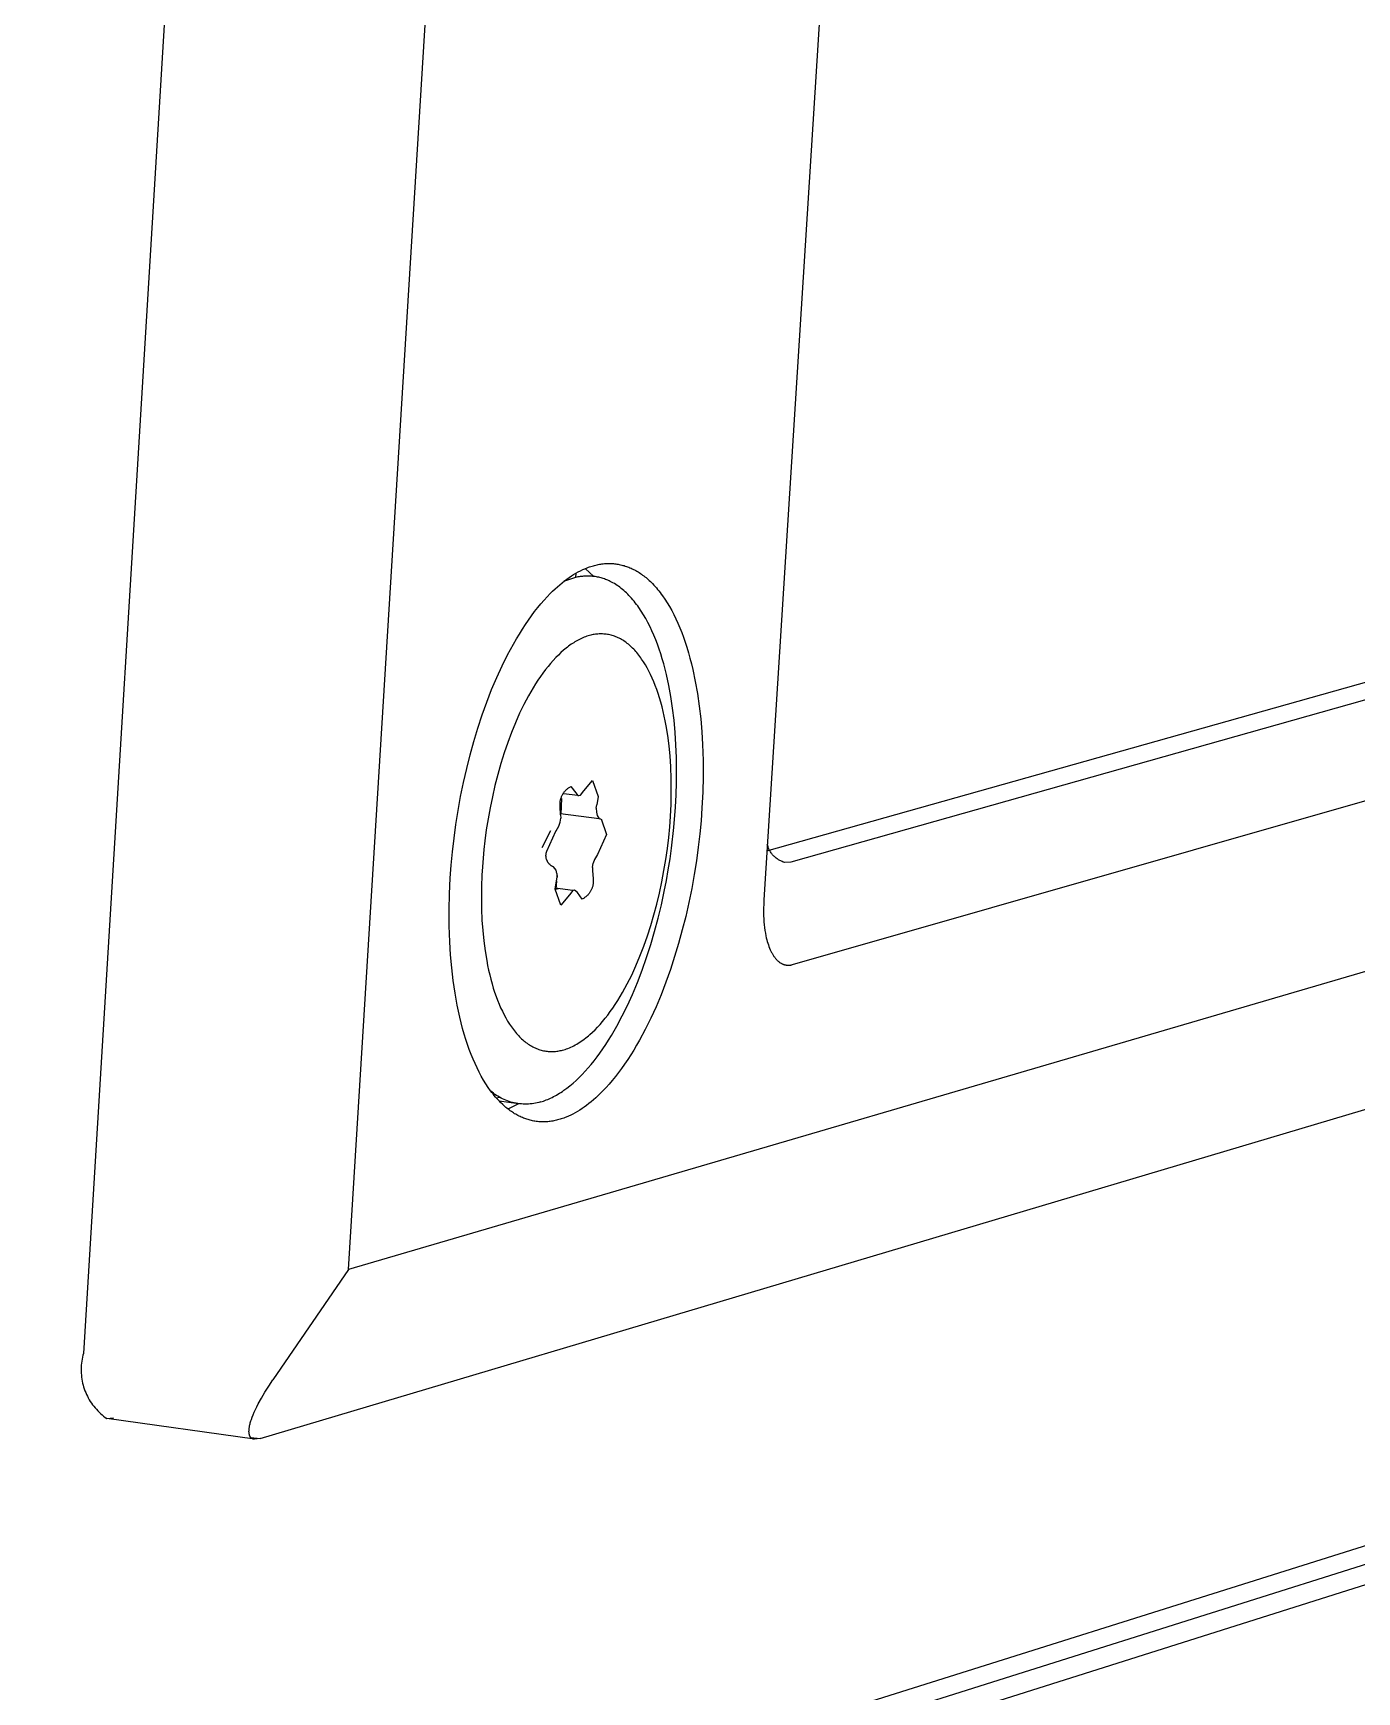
# Model space of a CAD drawing. Header units: millimetres. Extents: x -573 to 3430, y 0 to 3769.
# Drawn here: x 1801.94 to 1821.39, y 327.97 to 352.34 of the extents above; entities that cross this region are included whole.
import ezdxf

# ---------------------------------------------------------------- set-up
doc = ezdxf.new("R2010")
doc.units = ezdxf.units.MM
doc.layers.add('01 Basic thick', color=7, linetype='Continuous', lineweight=35)

msp = doc.modelspace()

# ---------------------------------------------------------------- linework, layer by layer
at = {"layer": '01 Basic thick', "lineweight": -3}
for p, q in [((1805.038, 371.801), (1802.684, 332.944)), ((1806.574, 334.178), (1808.758, 369.641)), ((1814.41, 367.082), (1812.676, 339.605)), ((1812.721, 340.328), (1829.755, 345.13)), ((1830.382, 345.053), (1813.071, 340.162)), ((1810.245, 344.533), (1810.263, 344.536)), ((1810.263, 344.536), (1810.281, 344.539)), ((1810.281, 344.539), (1810.299, 344.542)), ((1810.299, 344.542), (1810.317, 344.544)), ((1810.317, 344.544), (1810.335, 344.546)), ((1810.335, 344.546), (1810.353, 344.547)), ((1810.353, 344.547), (1810.372, 344.548)), ((1810.372, 344.548), (1810.388, 344.548)), ((1810.388, 344.548), (1810.404, 344.549)), ((1810.404, 344.549), (1810.42, 344.548)), ((1810.42, 344.548), (1810.436, 344.548)), ((1810.436, 344.548), (1810.453, 344.547)), ((1810.453, 344.547), (1810.469, 344.546)), ((1810.469, 344.546), (1810.485, 344.544)), ((1810.485, 344.544), (1810.501, 344.542)), ((1810.501, 344.542), (1810.519, 344.54)), ((1810.519, 344.54), (1810.536, 344.537)), ((1810.536, 344.537), (1810.554, 344.534)), ((1810.554, 344.534), (1810.571, 344.53)), ((1809.713, 344.265), (1809.748, 344.292)), ((1809.879, 344.334), (1809.736, 344.283)), ((1809.748, 344.292), (1809.782, 344.318)), ((1809.782, 344.318), (1809.816, 344.342)), ((1809.816, 344.342), (1809.85, 344.365)), ((1809.85, 344.365), (1809.883, 344.386)), ((1809.895, 344.339), (1809.879, 344.334)), ((1809.883, 344.386), (1809.917, 344.406)), ((1809.912, 344.343), (1809.895, 344.339)), ((1809.913, 344.404), (1809.909, 344.342)), ((1809.929, 344.346), (1809.912, 344.343)), ((1809.917, 344.406), (1809.95, 344.425)), ((1809.946, 344.35), (1809.929, 344.346)), ((1809.962, 344.352), (1809.946, 344.35)), ((1809.95, 344.425), (1809.984, 344.442)), ((1809.979, 344.355), (1809.962, 344.352)), ((1809.996, 344.357), (1809.979, 344.355)), ((1809.984, 344.442), (1810.016, 344.458)), ((1810.013, 344.359), (1809.996, 344.357)), ((1810.03, 344.361), (1810.013, 344.359)), ((1810.016, 344.458), (1810.049, 344.472)), ((1810.047, 344.362), (1810.03, 344.361)), ((1810.064, 344.362), (1810.047, 344.362)), ((1810.049, 344.472), (1810.082, 344.485)), ((1810.18, 344.357), (1810.051, 344.473)), ((1810.081, 344.363), (1810.064, 344.362)), ((1810.098, 344.363), (1810.081, 344.363)), ((1810.082, 344.485), (1810.1, 344.492)), ((1810.115, 344.362), (1810.098, 344.363)), ((1810.1, 344.492), (1810.118, 344.499)), ((1810.132, 344.362), (1810.115, 344.362)), ((1810.118, 344.499), (1810.136, 344.505)), ((1810.149, 344.36), (1810.132, 344.362)), ((1810.136, 344.505), (1810.155, 344.511)), ((1810.166, 344.359), (1810.149, 344.36)), ((1810.155, 344.511), (1810.173, 344.516)), ((1810.183, 344.357), (1810.166, 344.359)), ((1810.173, 344.516), (1810.191, 344.521)), ((1810.2, 344.355), (1810.183, 344.357)), ((1810.191, 344.521), (1810.209, 344.525)), ((1810.217, 344.352), (1810.2, 344.355)), ((1810.209, 344.525), (1810.227, 344.529)), ((1810.234, 344.349), (1810.217, 344.352)), ((1810.227, 344.529), (1810.245, 344.533)), ((1810.251, 344.345), (1810.234, 344.349)), ((1810.268, 344.341), (1810.251, 344.345)), ((1810.285, 344.336), (1810.268, 344.341)), ((1810.302, 344.332), (1810.285, 344.336)), ((1810.319, 344.326), (1810.302, 344.332)), ((1810.336, 344.321), (1810.319, 344.326)), ((1810.353, 344.314), (1810.336, 344.321)), ((1810.369, 344.308), (1810.353, 344.314)), ((1810.386, 344.301), (1810.369, 344.308)), ((1810.403, 344.293), (1810.386, 344.301)), ((1810.42, 344.285), (1810.403, 344.293)), ((1810.571, 344.53), (1810.589, 344.526)), ((1810.589, 344.526), (1810.606, 344.521)), ((1810.606, 344.521), (1810.623, 344.517)), ((1810.623, 344.517), (1810.641, 344.511)), ((1810.641, 344.511), (1810.658, 344.505)), ((1810.658, 344.505), (1810.675, 344.499)), ((1810.675, 344.499), (1810.693, 344.493)), ((1810.693, 344.493), (1810.71, 344.486)), ((1810.71, 344.486), (1810.727, 344.478)), ((1810.727, 344.478), (1810.744, 344.47)), ((1810.744, 344.47), (1810.761, 344.462)), ((1810.761, 344.462), (1810.779, 344.453)), ((1810.779, 344.453), (1810.796, 344.444)), ((1810.796, 344.444), (1810.813, 344.434)), ((1810.813, 344.434), (1810.829, 344.424)), ((1810.829, 344.424), (1810.846, 344.414)), ((1810.846, 344.414), (1810.863, 344.403)), ((1810.863, 344.403), (1810.88, 344.391)), ((1810.88, 344.391), (1810.896, 344.379)), ((1810.896, 344.379), (1810.913, 344.367)), ((1810.913, 344.367), (1810.929, 344.354)), ((1810.929, 344.354), (1810.946, 344.341)), ((1810.946, 344.341), (1810.962, 344.327)), ((1810.962, 344.327), (1810.978, 344.313)), ((1810.978, 344.313), (1810.994, 344.298)), ((1810.994, 344.298), (1811.011, 344.283)), ((1809.448, 344.009), (1809.494, 344.06)), ((1809.494, 344.06), (1809.54, 344.108)), ((1809.54, 344.108), (1809.575, 344.143)), ((1809.575, 344.143), (1809.61, 344.175)), ((1809.61, 344.175), (1809.644, 344.207)), ((1809.644, 344.207), (1809.679, 344.237)), ((1809.679, 344.237), (1809.713, 344.265)), ((1810.44, 344.275), (1810.42, 344.285)), ((1810.46, 344.264), (1810.44, 344.275)), ((1810.481, 344.252), (1810.46, 344.264)), ((1810.501, 344.24), (1810.481, 344.252)), ((1810.521, 344.227), (1810.501, 344.24)), ((1810.541, 344.213), (1810.521, 344.227)), ((1810.561, 344.198), (1810.541, 344.213)), ((1810.581, 344.183), (1810.561, 344.198)), ((1810.6, 344.167), (1810.581, 344.183)), ((1810.62, 344.151), (1810.6, 344.167)), ((1810.639, 344.133), (1810.62, 344.151)), ((1810.658, 344.115), (1810.639, 344.133)), ((1810.678, 344.097), (1810.658, 344.115)), ((1810.696, 344.077), (1810.678, 344.097)), ((1810.715, 344.058), (1810.696, 344.077)), ((1810.734, 344.037), (1810.715, 344.058)), ((1811.011, 344.283), (1811.026, 344.268)), ((1811.026, 344.268), (1811.042, 344.252)), ((1811.042, 344.252), (1811.061, 344.232)), ((1811.061, 344.232), (1811.08, 344.211)), ((1811.08, 344.211), (1811.098, 344.19)), ((1811.098, 344.19), (1811.117, 344.168)), ((1811.117, 344.168), (1811.135, 344.146)), ((1811.135, 344.146), (1811.153, 344.123)), ((1811.153, 344.123), (1811.171, 344.099)), ((1811.171, 344.099), (1811.189, 344.075)), ((1811.189, 344.075), (1811.223, 344.024)), ((1813.098, 338.655), (1832.251, 344.14)), ((1809.265, 343.78), (1809.31, 343.842)), ((1809.31, 343.842), (1809.356, 343.9)), ((1809.356, 343.9), (1809.402, 343.956)), ((1809.402, 343.956), (1809.448, 344.009)), ((1810.752, 344.016), (1810.734, 344.037)), ((1810.771, 343.994), (1810.752, 344.016)), ((1810.789, 343.971), (1810.771, 343.994)), ((1810.807, 343.948), (1810.789, 343.971)), ((1810.825, 343.924), (1810.807, 343.948)), ((1810.842, 343.9), (1810.825, 343.924)), ((1810.877, 343.849), (1810.842, 343.9)), ((1810.91, 343.795), (1810.877, 343.849)), ((1811.223, 344.024), (1811.257, 343.971)), ((1811.257, 343.971), (1811.29, 343.916)), ((1811.29, 343.916), (1811.323, 343.858)), ((1811.323, 343.858), (1811.354, 343.798)), ((1809.086, 343.512), (1809.13, 343.583)), ((1809.13, 343.583), (1809.174, 343.651)), ((1809.174, 343.651), (1809.219, 343.717)), ((1809.219, 343.717), (1809.265, 343.78)), ((1810.943, 343.739), (1810.91, 343.795)), ((1810.975, 343.68), (1810.943, 343.739)), ((1811.005, 343.619), (1810.975, 343.68)), ((1811.034, 343.558), (1811.005, 343.619)), ((1811.354, 343.798), (1811.384, 343.736)), ((1811.384, 343.736), (1811.414, 343.671)), ((1811.414, 343.671), (1811.442, 343.605)), ((1811.442, 343.605), (1811.47, 343.536)), ((1808.914, 343.208), (1808.999, 343.365)), ((1808.999, 343.365), (1809.042, 343.44)), ((1809.042, 343.44), (1809.086, 343.512)), ((1809.791, 343.319), (1809.772, 343.305)), ((1809.81, 343.334), (1809.791, 343.319)), ((1809.828, 343.347), (1809.81, 343.334)), ((1809.847, 343.361), (1809.828, 343.347)), ((1809.866, 343.373), (1809.847, 343.361)), ((1809.884, 343.385), (1809.866, 343.373)), ((1809.903, 343.397), (1809.884, 343.385)), ((1809.921, 343.407), (1809.903, 343.397)), ((1809.939, 343.418), (1809.921, 343.407)), ((1809.957, 343.427), (1809.939, 343.418)), ((1809.978, 343.438), (1809.957, 343.427)), ((1809.998, 343.447), (1809.978, 343.438)), ((1810.018, 343.456), (1809.998, 343.447)), ((1810.038, 343.464), (1810.018, 343.456)), ((1810.058, 343.472), (1810.038, 343.464)), ((1810.078, 343.479), (1810.058, 343.472)), ((1810.098, 343.485), (1810.078, 343.479)), ((1810.118, 343.491), (1810.098, 343.485)), ((1810.135, 343.495), (1810.118, 343.491)), ((1810.152, 343.499), (1810.135, 343.495)), ((1810.169, 343.503), (1810.152, 343.499)), ((1810.187, 343.506), (1810.169, 343.503)), ((1810.204, 343.508), (1810.187, 343.506)), ((1810.221, 343.51), (1810.204, 343.508)), ((1810.239, 343.512), (1810.221, 343.51)), ((1810.256, 343.513), (1810.239, 343.512)), ((1810.274, 343.513), (1810.256, 343.513)), ((1810.291, 343.513), (1810.274, 343.513)), ((1810.309, 343.513), (1810.291, 343.513)), ((1810.326, 343.512), (1810.309, 343.513)), ((1810.344, 343.51), (1810.326, 343.512)), ((1810.362, 343.508), (1810.344, 343.51)), ((1810.379, 343.506), (1810.362, 343.508)), ((1810.397, 343.503), (1810.379, 343.506)), ((1810.414, 343.499), (1810.397, 343.503)), ((1810.432, 343.495), (1810.414, 343.499)), ((1810.449, 343.49), (1810.432, 343.495)), ((1810.467, 343.484), (1810.449, 343.49)), ((1810.484, 343.479), (1810.467, 343.484)), ((1810.501, 343.472), (1810.484, 343.479)), ((1810.519, 343.465), (1810.501, 343.472)), ((1810.536, 343.457), (1810.519, 343.465)), ((1810.553, 343.449), (1810.536, 343.457)), ((1810.57, 343.44), (1810.553, 343.449)), ((1810.587, 343.431), (1810.57, 343.44)), ((1810.604, 343.421), (1810.587, 343.431)), ((1810.621, 343.41), (1810.604, 343.421)), ((1810.638, 343.399), (1810.621, 343.41)), ((1810.654, 343.387), (1810.638, 343.399)), ((1810.671, 343.374), (1810.654, 343.387)), ((1810.687, 343.361), (1810.671, 343.374)), ((1810.703, 343.348), (1810.687, 343.361)), ((1810.718, 343.334), (1810.703, 343.348)), ((1810.734, 343.32), (1810.718, 343.334)), ((1810.749, 343.305), (1810.734, 343.32)), ((1811.062, 343.494), (1811.034, 343.558)), ((1811.089, 343.428), (1811.062, 343.494)), ((1811.114, 343.361), (1811.089, 343.428)), ((1811.139, 343.291), (1811.114, 343.361)), ((1811.47, 343.536), (1811.496, 343.465)), ((1811.496, 343.465), (1811.521, 343.392)), ((1811.521, 343.392), (1811.546, 343.318)), ((1811.546, 343.318), (1811.57, 343.238)), ((1837.663, 343.284), (1806.574, 334.178)), ((1808.832, 343.044), (1808.914, 343.208)), ((1809.545, 343.081), (1809.507, 343.036)), ((1809.583, 343.124), (1809.545, 343.081)), ((1809.621, 343.165), (1809.583, 343.124)), ((1809.659, 343.203), (1809.621, 343.165)), ((1809.697, 343.239), (1809.659, 343.203)), ((1809.734, 343.273), (1809.697, 343.239)), ((1809.772, 343.305), (1809.734, 343.273)), ((1810.765, 343.289), (1810.749, 343.305)), ((1810.78, 343.273), (1810.765, 343.289)), ((1810.795, 343.256), (1810.78, 343.273)), ((1810.81, 343.239), (1810.795, 343.256)), ((1810.825, 343.221), (1810.81, 343.239)), ((1810.839, 343.203), (1810.825, 343.221)), ((1810.854, 343.184), (1810.839, 343.203)), ((1810.868, 343.164), (1810.854, 343.184)), ((1810.882, 343.144), (1810.868, 343.164)), ((1810.91, 343.102), (1810.882, 343.144)), ((1810.937, 343.059), (1810.91, 343.102)), ((1811.162, 343.22), (1811.139, 343.291)), ((1811.185, 343.147), (1811.162, 343.22)), ((1811.206, 343.072), (1811.185, 343.147)), ((1811.227, 342.996), (1811.206, 343.072)), ((1811.57, 343.238), (1811.592, 343.157)), ((1811.592, 343.157), (1811.614, 343.074)), ((1811.614, 343.074), (1811.634, 342.989)), ((1808.679, 342.695), (1808.754, 342.873)), ((1808.754, 342.873), (1808.832, 343.044)), ((1809.358, 342.832), (1809.323, 342.778)), ((1809.395, 342.887), (1809.358, 342.832)), ((1809.432, 342.939), (1809.395, 342.887)), ((1809.47, 342.989), (1809.432, 342.939)), ((1809.507, 343.036), (1809.47, 342.989)), ((1810.963, 343.013), (1810.937, 343.059)), ((1810.989, 342.965), (1810.963, 343.013)), ((1811.014, 342.916), (1810.989, 342.965)), ((1811.038, 342.864), (1811.014, 342.916)), ((1811.061, 342.81), (1811.038, 342.864)), ((1811.246, 342.918), (1811.227, 342.996)), ((1811.281, 342.758), (1811.246, 342.918)), ((1811.634, 342.989), (1811.67, 342.815)), ((1808.608, 342.512), (1808.679, 342.695)), ((1809.22, 342.604), (1809.187, 342.542)), ((1809.254, 342.664), (1809.22, 342.604)), ((1809.288, 342.722), (1809.254, 342.664)), ((1809.323, 342.778), (1809.288, 342.722)), ((1811.083, 342.755), (1811.061, 342.81)), ((1811.104, 342.698), (1811.083, 342.755)), ((1811.125, 342.637), (1811.104, 342.698)), ((1811.145, 342.574), (1811.125, 342.637)), ((1811.311, 342.594), (1811.281, 342.758)), ((1811.336, 342.425), (1811.311, 342.594)), ((1811.67, 342.815), (1811.701, 342.636)), ((1811.701, 342.636), (1811.728, 342.453)), ((1808.54, 342.324), (1808.608, 342.512)), ((1809.09, 342.347), (1809.029, 342.209)), ((1809.154, 342.479), (1809.09, 342.347)), ((1809.187, 342.542), (1809.154, 342.479)), ((1811.164, 342.509), (1811.145, 342.574)), ((1811.181, 342.443), (1811.164, 342.509)), ((1811.198, 342.375), (1811.181, 342.443)), ((1811.214, 342.306), (1811.198, 342.375)), ((1811.358, 342.247), (1811.336, 342.425)), ((1811.728, 342.453), (1811.749, 342.267)), ((1808.417, 341.935), (1808.477, 342.131)), ((1808.477, 342.131), (1808.54, 342.324)), ((1809.029, 342.209), (1808.971, 342.067)), ((1811.228, 342.236), (1811.214, 342.306)), ((1811.241, 342.165), (1811.228, 342.236)), ((1811.265, 342.02), (1811.241, 342.165)), ((1811.374, 342.066), (1811.358, 342.247)), ((1811.749, 342.267), (1811.765, 342.077)), ((1808.362, 341.737), (1808.417, 341.935)), ((1808.915, 341.919), (1808.863, 341.768)), ((1808.971, 342.067), (1808.915, 341.919)), ((1811.284, 341.871), (1811.265, 342.02)), ((1811.299, 341.719), (1811.284, 341.871)), ((1811.386, 341.883), (1811.374, 342.066)), ((1811.393, 341.7), (1811.386, 341.883)), ((1811.765, 342.077), (1811.777, 341.887)), ((1811.777, 341.887), (1811.784, 341.653)), ((1808.312, 341.537), (1808.362, 341.737)), ((1808.863, 341.768), (1808.814, 341.609)), ((1811.31, 341.566), (1811.299, 341.719)), ((1811.396, 341.516), (1811.393, 341.7)), ((1811.784, 341.653), (1811.785, 341.42)), ((1808.265, 341.33), (1808.312, 341.537)), ((1808.768, 341.448), (1808.726, 341.286)), ((1808.814, 341.609), (1808.768, 341.448)), ((1811.317, 341.381), (1811.31, 341.566)), ((1811.318, 341.196), (1811.317, 341.381)), ((1811.395, 341.332), (1811.396, 341.516)), ((1811.785, 341.42), (1811.779, 341.188)), ((1808.186, 340.918), (1808.223, 341.124)), ((1808.223, 341.124), (1808.265, 341.33)), ((1808.689, 341.122), (1808.655, 340.959)), ((1808.726, 341.286), (1808.689, 341.122)), ((1809.703, 341.117), (1809.706, 341.126)), ((1809.706, 341.126), (1809.71, 341.135)), ((1809.71, 341.135), (1809.714, 341.143)), ((1809.714, 341.143), (1809.719, 341.152)), ((1809.719, 341.152), (1809.724, 341.161)), ((1809.724, 341.161), (1809.729, 341.169)), ((1809.729, 341.169), (1809.734, 341.177)), ((1809.734, 341.177), (1809.74, 341.185)), ((1809.946, 341.138), (1809.734, 341.165)), ((1809.74, 341.185), (1809.746, 341.193)), ((1809.746, 341.193), (1809.752, 341.2)), ((1809.752, 341.2), (1809.759, 341.208)), ((1809.759, 341.208), (1809.765, 341.215)), ((1809.765, 341.215), (1809.772, 341.222)), ((1809.772, 341.222), (1809.78, 341.228)), ((1809.78, 341.228), (1809.787, 341.235)), ((1809.787, 341.235), (1809.795, 341.241)), ((1809.795, 341.241), (1809.802, 341.247)), ((1809.802, 341.247), (1809.81, 341.252)), ((1809.81, 341.252), (1809.819, 341.257)), ((1809.819, 341.257), (1809.827, 341.262)), ((1809.827, 341.262), (1809.836, 341.267)), ((1809.836, 341.267), (1809.844, 341.272)), ((1809.844, 341.272), (1809.916, 341.177)), ((1809.916, 341.177), (1809.946, 341.138)), ((1809.946, 341.138), (1809.957, 341.139)), ((1809.947, 341.14), (1809.957, 341.139)), ((1809.957, 341.139), (1809.985, 341.147)), ((1809.985, 341.147), (1810.032, 341.209)), ((1810.032, 341.209), (1810.162, 341.36)), ((1810.162, 341.36), (1810.244, 341.127)), ((1810.244, 341.127), (1810.223, 341.003)), ((1811.314, 341.012), (1811.318, 341.196)), ((1811.38, 340.969), (1811.389, 341.15)), ((1811.389, 341.15), (1811.395, 341.332)), ((1811.779, 341.188), (1811.768, 340.959)), ((1808.154, 340.713), (1808.186, 340.918)), ((1808.655, 340.959), (1808.626, 340.796)), ((1809.684, 341.031), (1809.685, 341.041)), ((1809.684, 341.021), (1809.684, 341.031)), ((1809.684, 341.011), (1809.684, 341.021)), ((1809.684, 341.002), (1809.684, 341.011)), ((1809.684, 340.992), (1809.684, 341.002)), ((1809.685, 340.982), (1809.684, 340.992)), ((1809.685, 341.041), (1809.686, 341.05)), ((1809.687, 340.972), (1809.685, 340.982)), ((1809.686, 341.05), (1809.687, 341.06)), ((1809.687, 341.06), (1809.689, 341.07)), ((1809.692, 340.856), (1809.687, 340.972)), ((1809.689, 341.07), (1809.691, 341.079)), ((1809.691, 341.079), (1809.693, 341.089)), ((1809.693, 341.089), (1809.696, 341.098)), ((1809.707, 341.096), (1809.693, 340.868)), ((1809.696, 341.098), (1809.699, 341.107)), ((1809.699, 341.107), (1809.703, 341.117)), ((1810.214, 340.952), (1810.223, 341.003)), ((1810.214, 340.952), (1810.218, 340.895)), ((1810.218, 340.895), (1810.229, 340.846)), ((1811.305, 340.83), (1811.314, 341.012)), ((1811.356, 340.671), (1811.38, 340.969)), ((1811.768, 340.959), (1811.754, 340.77)), ((1805.28, 331.692), (1835.491, 340.698)), ((1808.126, 340.511), (1808.154, 340.713)), ((1808.626, 340.796), (1808.6, 340.634)), ((1809.627, 340.622), (1809.666, 340.689)), ((1809.666, 340.689), (1809.683, 340.746)), ((1809.683, 340.746), (1809.695, 340.807)), ((1810.26, 340.799), (1809.692, 340.872)), ((1809.692, 340.856), (1809.695, 340.807)), ((1810.229, 340.846), (1810.26, 340.799)), ((1810.265, 340.801), (1810.282, 340.799)), ((1810.267, 340.799), (1810.282, 340.799)), ((1810.288, 340.798), (1810.364, 340.567)), ((1811.279, 340.521), (1811.294, 340.678)), ((1811.294, 340.678), (1811.305, 340.83)), ((1811.321, 340.364), (1811.356, 340.671)), ((1811.754, 340.77), (1811.736, 340.576)), ((1808.104, 340.312), (1808.126, 340.511)), ((1808.579, 340.475), (1808.564, 340.345)), ((1808.6, 340.634), (1808.579, 340.475)), ((1809.422, 340.378), (1809.548, 340.628)), ((1809.49, 340.323), (1809.621, 340.618)), ((1809.621, 340.618), (1809.615, 340.619)), ((1809.621, 340.618), (1809.623, 340.62)), ((1810.364, 340.567), (1810.234, 340.272)), ((1811.26, 340.362), (1811.279, 340.521)), ((1811.736, 340.576), (1811.713, 340.379)), ((1812.73, 340.414), (1812.727, 340.426)), ((1812.734, 340.402), (1812.73, 340.414)), ((1812.738, 340.39), (1812.734, 340.402)), ((1808.085, 340.117), (1808.104, 340.312)), ((1808.552, 340.218), (1808.543, 340.093)), ((1808.564, 340.345), (1808.552, 340.218)), ((1809.477, 340.262), (1809.478, 340.269)), ((1809.477, 340.256), (1809.477, 340.262)), ((1809.477, 340.25), (1809.477, 340.256)), ((1809.478, 340.244), (1809.477, 340.25)), ((1809.478, 340.275), (1809.479, 340.281)), ((1809.478, 340.269), (1809.478, 340.275)), ((1809.478, 340.238), (1809.478, 340.244)), ((1809.479, 340.231), (1809.478, 340.238)), ((1809.479, 340.281), (1809.48, 340.287)), ((1809.48, 340.225), (1809.479, 340.231)), ((1809.48, 340.287), (1809.481, 340.293)), ((1809.481, 340.219), (1809.48, 340.225)), ((1809.481, 340.293), (1809.482, 340.299)), ((1809.482, 340.213), (1809.481, 340.219)), ((1809.482, 340.299), (1809.484, 340.305)), ((1809.484, 340.207), (1809.482, 340.213)), ((1809.484, 340.305), (1809.486, 340.311)), ((1809.486, 340.201), (1809.484, 340.207)), ((1809.486, 340.311), (1809.488, 340.317)), ((1809.488, 340.195), (1809.486, 340.201)), ((1809.488, 340.317), (1809.49, 340.323)), ((1809.49, 340.19), (1809.488, 340.195)), ((1809.492, 340.184), (1809.49, 340.19)), ((1809.495, 340.178), (1809.492, 340.184)), ((1809.498, 340.173), (1809.495, 340.178)), ((1809.501, 340.167), (1809.498, 340.173)), ((1809.504, 340.162), (1809.501, 340.167)), ((1809.507, 340.157), (1809.504, 340.162)), ((1809.511, 340.152), (1809.507, 340.157)), ((1809.515, 340.147), (1809.511, 340.152)), ((1810.188, 340.201), (1810.171, 340.145)), ((1810.234, 340.272), (1810.188, 340.201)), ((1811.21, 340.037), (1811.237, 340.2)), ((1811.237, 340.2), (1811.26, 340.362)), ((1811.274, 340.05), (1811.299, 340.208)), ((1811.299, 340.208), (1811.321, 340.364)), ((1811.686, 340.179), (1811.654, 339.977)), ((1811.713, 340.379), (1811.686, 340.179)), ((1812.742, 340.378), (1812.738, 340.39)), ((1812.746, 340.366), (1812.742, 340.378)), ((1812.752, 340.354), (1812.746, 340.366)), ((1812.757, 340.343), (1812.752, 340.354)), ((1812.763, 340.332), (1812.757, 340.343)), ((1812.769, 340.321), (1812.763, 340.332)), ((1812.776, 340.31), (1812.769, 340.321)), ((1812.783, 340.299), (1812.776, 340.31)), ((1812.79, 340.289), (1812.783, 340.299)), ((1812.798, 340.279), (1812.79, 340.289)), ((1812.806, 340.269), (1812.798, 340.279)), ((1812.814, 340.26), (1812.806, 340.269)), ((1812.823, 340.251), (1812.814, 340.26)), ((1812.832, 340.242), (1812.823, 340.251)), ((1812.841, 340.233), (1812.832, 340.242)), ((1812.851, 340.225), (1812.841, 340.233)), ((1812.86, 340.217), (1812.851, 340.225)), ((1812.871, 340.21), (1812.86, 340.217)), ((1812.881, 340.203), (1812.871, 340.21)), ((1812.892, 340.196), (1812.881, 340.203)), ((1812.903, 340.189), (1812.892, 340.196)), ((1812.914, 340.183), (1812.903, 340.189)), ((1812.925, 340.178), (1812.914, 340.183)), ((1812.936, 340.173), (1812.925, 340.178)), ((1812.948, 340.168), (1812.936, 340.173)), ((1812.96, 340.163), (1812.948, 340.168)), ((1812.972, 340.159), (1812.96, 340.163)), ((1812.984, 340.156), (1812.972, 340.159)), ((1813.071, 340.162), (1812.984, 340.156)), ((1808.06, 339.695), (1808.071, 339.926)), ((1808.071, 339.926), (1808.085, 340.117)), ((1808.535, 339.968), (1808.529, 339.804)), ((1808.543, 340.093), (1808.535, 339.968)), ((1809.518, 340.142), (1809.515, 340.147)), ((1809.523, 340.137), (1809.518, 340.142)), ((1809.527, 340.133), (1809.523, 340.137)), ((1809.531, 340.128), (1809.527, 340.133)), ((1809.536, 340.124), (1809.531, 340.128)), ((1809.54, 340.12), (1809.536, 340.124)), ((1809.545, 340.116), (1809.54, 340.12)), ((1809.55, 340.112), (1809.545, 340.116)), ((1809.555, 340.109), (1809.55, 340.112)), ((1809.56, 340.105), (1809.555, 340.109)), ((1809.565, 340.102), (1809.56, 340.105)), ((1809.571, 340.099), (1809.565, 340.102)), ((1809.576, 340.096), (1809.571, 340.099)), ((1809.582, 340.093), (1809.576, 340.096)), ((1809.588, 340.091), (1809.582, 340.093)), ((1809.626, 340.044), (1809.588, 340.091)), ((1809.636, 339.995), (1809.626, 340.044)), ((1809.632, 339.886), (1809.641, 339.938)), ((1809.638, 339.988), (1809.635, 339.938)), ((1809.636, 339.995), (1809.641, 339.938)), ((1810.16, 340.084), (1810.171, 340.145)), ((1810.16, 340.084), (1810.162, 340.035)), ((1810.162, 340.035), (1810.168, 339.919)), ((1810.168, 339.919), (1810.169, 339.909)), ((1810.169, 339.909), (1810.17, 339.899)), ((1811.178, 339.872), (1811.21, 340.037)), ((1811.246, 339.891), (1811.274, 340.05)), ((1811.654, 339.977), (1811.617, 339.773)), ((1808.055, 339.461), (1808.06, 339.695)), ((1808.529, 339.804), (1808.528, 339.639)), ((1809.611, 339.762), (1809.632, 339.886)), ((1809.693, 339.53), (1809.611, 339.762)), ((1809.87, 339.744), (1809.612, 339.777)), ((1809.632, 339.884), (1809.624, 339.762)), ((1809.624, 339.762), (1809.663, 339.773)), ((1809.823, 339.681), (1809.693, 339.53)), ((1809.87, 339.744), (1809.823, 339.681)), ((1809.898, 339.751), (1809.87, 339.744)), ((1809.939, 339.714), (1809.898, 339.751)), ((1810.01, 339.619), (1809.939, 339.714)), ((1810.077, 339.664), (1810.069, 339.658)), ((1810.084, 339.671), (1810.077, 339.664)), ((1810.091, 339.678), (1810.084, 339.671)), ((1810.098, 339.686), (1810.091, 339.678)), ((1810.104, 339.693), (1810.098, 339.686)), ((1810.111, 339.701), (1810.104, 339.693)), ((1810.117, 339.709), (1810.111, 339.701)), ((1810.123, 339.718), (1810.117, 339.709)), ((1810.128, 339.726), (1810.123, 339.718)), ((1810.133, 339.735), (1810.128, 339.726)), ((1810.138, 339.743), (1810.133, 339.735)), ((1810.142, 339.752), (1810.138, 339.743)), ((1810.147, 339.762), (1810.142, 339.752)), ((1810.151, 339.771), (1810.147, 339.762)), ((1810.154, 339.78), (1810.151, 339.771)), ((1810.157, 339.79), (1810.154, 339.78)), ((1810.16, 339.799), (1810.157, 339.79)), ((1810.163, 339.809), (1810.16, 339.799)), ((1810.165, 339.819), (1810.163, 339.809)), ((1810.167, 339.829), (1810.165, 339.819)), ((1810.168, 339.839), (1810.167, 339.829)), ((1810.17, 339.849), (1810.168, 339.839)), ((1810.17, 339.899), (1810.171, 339.889)), ((1810.171, 339.869), (1810.17, 339.859)), ((1810.17, 339.859), (1810.17, 339.849)), ((1810.171, 339.889), (1810.171, 339.879)), ((1810.171, 339.879), (1810.171, 339.869)), ((1811.104, 339.543), (1811.143, 339.707)), ((1811.143, 339.707), (1811.178, 339.872)), ((1811.172, 339.534), (1811.214, 339.731)), ((1811.214, 339.731), (1811.246, 339.891)), ((1811.617, 339.773), (1811.576, 339.568)), ((1808.056, 339.226), (1808.055, 339.461)), ((1808.528, 339.639), (1808.53, 339.473)), ((1808.53, 339.473), (1808.537, 339.308)), ((1810.02, 339.624), (1810.011, 339.619)), ((1810.028, 339.629), (1810.02, 339.624)), ((1810.037, 339.634), (1810.028, 339.629)), ((1810.045, 339.64), (1810.037, 339.634)), ((1810.053, 339.645), (1810.045, 339.64)), ((1810.061, 339.652), (1810.053, 339.645)), ((1810.069, 339.658), (1810.061, 339.652)), ((1811.062, 339.385), (1811.104, 339.543)), ((1811.124, 339.338), (1811.172, 339.534)), ((1811.576, 339.568), (1811.529, 339.363)), ((1812.676, 339.605), (1812.671, 339.42)), ((1812.671, 339.42), (1812.672, 339.374)), ((1808.064, 338.991), (1808.056, 339.226)), ((1808.537, 339.308), (1808.548, 339.156)), ((1810.966, 339.076), (1811.016, 339.229)), ((1811.016, 339.229), (1811.062, 339.385)), ((1811.072, 339.143), (1811.124, 339.338)), ((1811.529, 339.363), (1811.479, 339.165)), ((1812.672, 339.374), (1812.675, 339.329)), ((1812.675, 339.329), (1812.678, 339.285)), ((1812.678, 339.285), (1812.682, 339.242)), ((1812.682, 339.242), (1812.687, 339.199)), ((1812.687, 339.199), (1812.693, 339.158)), ((1808.076, 338.799), (1808.064, 338.991)), ((1808.548, 339.156), (1808.563, 339.006)), ((1808.563, 339.006), (1808.583, 338.859)), ((1810.913, 338.926), (1810.966, 339.076)), ((1810.954, 338.761), (1811.015, 338.95)), ((1811.015, 338.95), (1811.072, 339.143)), ((1811.425, 338.968), (1811.367, 338.774)), ((1811.479, 339.165), (1811.425, 338.968)), ((1812.693, 339.158), (1812.699, 339.117)), ((1812.699, 339.117), (1812.707, 339.078)), ((1812.707, 339.078), (1812.713, 339.05)), ((1812.713, 339.05), (1812.72, 339.022)), ((1812.72, 339.022), (1812.728, 338.996)), ((1812.728, 338.996), (1812.735, 338.97)), ((1812.735, 338.97), (1812.744, 338.945)), ((1812.744, 338.945), (1812.752, 338.92)), ((1808.092, 338.609), (1808.076, 338.799)), ((1808.583, 338.859), (1808.606, 338.715)), ((1808.606, 338.715), (1808.62, 338.644)), ((1810.798, 338.639), (1810.857, 338.78)), ((1810.857, 338.78), (1810.913, 338.926)), ((1810.889, 338.575), (1810.954, 338.761)), ((1811.367, 338.774), (1811.304, 338.583)), ((1812.752, 338.92), (1812.761, 338.897)), ((1812.761, 338.897), (1812.771, 338.875)), ((1812.771, 338.875), (1812.781, 338.853)), ((1812.781, 338.853), (1812.791, 338.833)), ((1812.791, 338.833), (1812.797, 338.823)), ((1812.797, 338.823), (1812.802, 338.813)), ((1812.802, 338.813), (1812.808, 338.804)), ((1812.808, 338.804), (1812.813, 338.794)), ((1812.813, 338.794), (1812.819, 338.786)), ((1812.819, 338.786), (1812.825, 338.777)), ((1812.825, 338.777), (1812.831, 338.769)), ((1812.831, 338.769), (1812.837, 338.76)), ((1812.837, 338.76), (1812.843, 338.753)), ((1812.843, 338.753), (1812.849, 338.745)), ((1812.849, 338.745), (1812.856, 338.738)), ((1812.856, 338.738), (1812.862, 338.731)), ((1812.862, 338.731), (1812.868, 338.724)), ((1812.868, 338.724), (1812.875, 338.717)), ((1812.875, 338.717), (1812.882, 338.711)), ((1812.882, 338.711), (1812.888, 338.705)), ((1812.888, 338.705), (1812.895, 338.7)), ((1812.895, 338.7), (1812.902, 338.694)), ((1812.902, 338.694), (1812.909, 338.689)), ((1812.909, 338.689), (1812.916, 338.684)), ((1808.114, 338.421), (1808.092, 338.609)), ((1808.62, 338.644), (1808.634, 338.575)), ((1808.634, 338.575), (1808.65, 338.507)), ((1808.65, 338.507), (1808.667, 338.44)), ((1810.704, 338.438), (1810.736, 338.503)), ((1810.736, 338.503), (1810.798, 338.639)), ((1810.82, 338.394), (1810.889, 338.575)), ((1811.304, 338.583), (1811.237, 338.396)), ((1812.916, 338.684), (1812.923, 338.68)), ((1812.923, 338.68), (1812.93, 338.676)), ((1812.93, 338.676), (1812.937, 338.672)), ((1812.937, 338.672), (1812.944, 338.668)), ((1812.944, 338.668), (1812.948, 338.666)), ((1812.948, 338.666), (1812.952, 338.665)), ((1812.952, 338.665), (1812.955, 338.663)), ((1812.955, 338.663), (1812.959, 338.661)), ((1812.959, 338.661), (1812.963, 338.66)), ((1812.963, 338.66), (1812.967, 338.659)), ((1812.967, 338.659), (1812.97, 338.657)), ((1812.97, 338.657), (1812.974, 338.656)), ((1812.974, 338.656), (1812.978, 338.655)), ((1812.978, 338.655), (1812.982, 338.654)), ((1812.982, 338.654), (1812.985, 338.653)), ((1812.985, 338.653), (1812.989, 338.652)), ((1812.989, 338.652), (1812.993, 338.651)), ((1812.993, 338.651), (1812.997, 338.65)), ((1812.997, 338.65), (1813.001, 338.65)), ((1813.001, 338.65), (1813.004, 338.649)), ((1813.004, 338.649), (1813.008, 338.648)), ((1813.008, 338.648), (1813.012, 338.648)), ((1813.012, 338.648), (1813.016, 338.647)), ((1813.016, 338.647), (1813.02, 338.647)), ((1813.02, 338.647), (1813.024, 338.647)), ((1813.024, 338.647), (1813.027, 338.646)), ((1813.027, 338.646), (1813.031, 338.646)), ((1813.031, 338.646), (1813.035, 338.646)), ((1813.035, 338.646), (1813.039, 338.646)), ((1813.039, 338.646), (1813.043, 338.646)), ((1813.043, 338.646), (1813.047, 338.646)), ((1813.047, 338.646), (1813.051, 338.647)), ((1813.051, 338.647), (1813.055, 338.647)), ((1813.055, 338.647), (1813.059, 338.647)), ((1813.059, 338.647), (1813.063, 338.648)), ((1813.063, 338.648), (1813.067, 338.648)), ((1813.067, 338.648), (1813.071, 338.649)), ((1813.071, 338.649), (1813.075, 338.649)), ((1813.075, 338.649), (1813.078, 338.65)), ((1813.078, 338.65), (1813.082, 338.651)), ((1813.082, 338.651), (1813.086, 338.652)), ((1813.086, 338.652), (1813.09, 338.653)), ((1813.09, 338.653), (1813.098, 338.655)), ((1808.142, 338.237), (1808.114, 338.421)), ((1808.174, 338.058), (1808.142, 338.237)), ((1808.667, 338.44), (1808.684, 338.375)), ((1808.684, 338.375), (1808.703, 338.311)), ((1808.703, 338.311), (1808.723, 338.249)), ((1808.723, 338.249), (1808.744, 338.189)), ((1810.567, 338.186), (1810.602, 338.247)), ((1810.602, 338.247), (1810.637, 338.309)), ((1810.637, 338.309), (1810.671, 338.374)), ((1810.671, 338.374), (1810.704, 338.438)), ((1810.674, 338.057), (1810.747, 338.219)), ((1810.747, 338.219), (1810.82, 338.394)), ((1811.167, 338.214), (1811.093, 338.037)), ((1811.237, 338.396), (1811.167, 338.214)), ((1808.211, 337.883), (1808.174, 338.058)), ((1808.744, 338.189), (1808.765, 338.131)), ((1808.765, 338.131), (1808.788, 338.075)), ((1808.788, 338.075), (1808.811, 338.021)), ((1808.811, 338.021), (1808.836, 337.97)), ((1808.836, 337.97), (1808.861, 337.92)), ((1810.384, 337.915), (1810.421, 337.965)), ((1810.421, 337.965), (1810.458, 338.017)), ((1810.458, 338.017), (1810.495, 338.072)), ((1810.495, 338.072), (1810.531, 338.128)), ((1810.531, 338.128), (1810.567, 338.186)), ((1810.597, 337.901), (1810.674, 338.057)), ((1811.093, 338.037), (1811.015, 337.867)), ((1808.231, 337.799), (1808.211, 337.883)), ((1808.253, 337.715), (1808.231, 337.799)), ((1808.276, 337.634), (1808.253, 337.715)), ((1808.861, 337.92), (1808.887, 337.872)), ((1808.887, 337.872), (1808.913, 337.826)), ((1808.913, 337.826), (1808.941, 337.782)), ((1808.941, 337.782), (1808.955, 337.761)), ((1808.955, 337.761), (1808.969, 337.741)), ((1808.969, 337.741), (1808.983, 337.721)), ((1808.983, 337.721), (1808.998, 337.701)), ((1810.197, 337.698), (1810.234, 337.737)), ((1810.234, 337.737), (1810.272, 337.778)), ((1810.272, 337.778), (1810.309, 337.821)), ((1810.309, 337.821), (1810.347, 337.867)), ((1810.347, 337.867), (1810.384, 337.915)), ((1810.478, 337.682), (1810.518, 337.753)), ((1810.518, 337.753), (1810.597, 337.901)), ((1811.015, 337.867), (1810.934, 337.703)), ((1808.301, 337.555), (1808.276, 337.634)), ((1808.325, 337.48), (1808.301, 337.555)), ((1808.351, 337.408), (1808.325, 337.48)), ((1808.998, 337.701), (1809.013, 337.682)), ((1809.013, 337.682), (1809.027, 337.664)), ((1809.027, 337.664), (1809.042, 337.646)), ((1809.042, 337.646), (1809.057, 337.629)), ((1809.057, 337.629), (1809.073, 337.612)), ((1809.073, 337.612), (1809.088, 337.596)), ((1809.088, 337.596), (1809.104, 337.581)), ((1809.104, 337.581), (1809.119, 337.566)), ((1809.119, 337.566), (1809.135, 337.551)), ((1809.135, 337.551), (1809.151, 337.538)), ((1809.151, 337.538), (1809.167, 337.525)), ((1809.167, 337.525), (1809.183, 337.512)), ((1809.183, 337.512), (1809.2, 337.5)), ((1809.2, 337.5), (1809.216, 337.488)), ((1809.216, 337.488), (1809.233, 337.477)), ((1809.233, 337.477), (1809.25, 337.467)), ((1809.885, 337.464), (1809.907, 337.475)), ((1809.907, 337.475), (1809.929, 337.487)), ((1809.929, 337.487), (1809.951, 337.5)), ((1809.951, 337.5), (1809.973, 337.514)), ((1809.973, 337.514), (1809.995, 337.529)), ((1809.995, 337.529), (1810.017, 337.544)), ((1810.017, 337.544), (1810.039, 337.561)), ((1810.039, 337.561), (1810.061, 337.578)), ((1810.061, 337.578), (1810.084, 337.596)), ((1810.084, 337.596), (1810.103, 337.611)), ((1810.103, 337.611), (1810.121, 337.627)), ((1810.121, 337.627), (1810.159, 337.662)), ((1810.159, 337.662), (1810.197, 337.698)), ((1810.312, 337.418), (1810.354, 337.481)), ((1810.354, 337.481), (1810.396, 337.546)), ((1810.396, 337.546), (1810.437, 337.613)), ((1810.437, 337.613), (1810.478, 337.682)), ((1810.808, 337.472), (1810.765, 337.399)), ((1810.851, 337.547), (1810.808, 337.472)), ((1810.934, 337.703), (1810.851, 337.547)), ((1808.378, 337.337), (1808.351, 337.408)), ((1808.406, 337.269), (1808.378, 337.337)), ((1808.435, 337.203), (1808.406, 337.269)), ((1809.25, 337.467), (1809.267, 337.457)), ((1809.267, 337.457), (1809.284, 337.448)), ((1809.284, 337.448), (1809.302, 337.439)), ((1809.302, 337.439), (1809.319, 337.431)), ((1809.319, 337.431), (1809.336, 337.424)), ((1809.336, 337.424), (1809.354, 337.417)), ((1809.354, 337.417), (1809.371, 337.411)), ((1809.371, 337.411), (1809.388, 337.405)), ((1809.388, 337.405), (1809.406, 337.4)), ((1809.406, 337.4), (1809.423, 337.395)), ((1809.423, 337.395), (1809.441, 337.391)), ((1809.441, 337.391), (1809.458, 337.388)), ((1809.458, 337.388), (1809.476, 337.385)), ((1809.476, 337.385), (1809.494, 337.383)), ((1809.494, 337.383), (1809.511, 337.381)), ((1809.511, 337.381), (1809.529, 337.38)), ((1809.529, 337.38), (1809.546, 337.379)), ((1809.546, 337.379), (1809.564, 337.379)), ((1809.564, 337.379), (1809.581, 337.379)), ((1809.581, 337.379), (1809.599, 337.38)), ((1809.599, 337.38), (1809.616, 337.381)), ((1809.616, 337.381), (1809.634, 337.383)), ((1809.634, 337.383), (1809.651, 337.386)), ((1809.651, 337.386), (1809.669, 337.388)), ((1809.669, 337.388), (1809.686, 337.392)), ((1809.686, 337.392), (1809.703, 337.395)), ((1809.703, 337.395), (1809.721, 337.4)), ((1809.721, 337.4), (1809.738, 337.404)), ((1809.738, 337.404), (1809.758, 337.411)), ((1809.758, 337.411), (1809.779, 337.418)), ((1809.779, 337.418), (1809.8, 337.425)), ((1809.8, 337.425), (1809.821, 337.434)), ((1809.821, 337.434), (1809.843, 337.443)), ((1809.843, 337.443), (1809.864, 337.453)), ((1809.864, 337.453), (1809.885, 337.464)), ((1810.141, 337.19), (1810.184, 337.243)), ((1810.184, 337.243), (1810.227, 337.299)), ((1810.227, 337.299), (1810.27, 337.357)), ((1810.27, 337.357), (1810.312, 337.418)), ((1810.677, 337.26), (1810.632, 337.194)), ((1810.721, 337.329), (1810.677, 337.26)), ((1810.765, 337.399), (1810.721, 337.329)), ((1808.465, 337.138), (1808.435, 337.203)), ((1808.496, 337.077), (1808.465, 337.138)), ((1808.527, 337.017), (1808.496, 337.077)), ((1808.56, 336.96), (1808.527, 337.017)), ((1809.919, 336.953), (1809.964, 336.996)), ((1809.964, 336.996), (1810.008, 337.041)), ((1810.008, 337.041), (1810.053, 337.088)), ((1810.053, 337.088), (1810.098, 337.139)), ((1810.098, 337.139), (1810.141, 337.19)), ((1810.497, 337.011), (1810.451, 336.954)), ((1810.542, 337.069), (1810.497, 337.011)), ((1810.587, 337.131), (1810.542, 337.069)), ((1810.632, 337.194), (1810.587, 337.131)), ((1808.594, 336.905), (1808.56, 336.96)), ((1808.628, 336.852), (1808.594, 336.905)), ((1808.663, 336.802), (1808.628, 336.852)), ((1808.681, 336.778), (1808.663, 336.802)), ((1808.687, 336.781), (1808.667, 336.798)), ((1808.699, 336.755), (1808.681, 336.778)), ((1808.707, 336.765), (1808.687, 336.781)), ((1808.717, 336.732), (1808.699, 336.755)), ((1808.728, 336.75), (1808.707, 336.765)), ((1808.75, 336.735), (1808.728, 336.75)), ((1809.61, 336.727), (1809.631, 336.739)), ((1809.631, 336.739), (1809.653, 336.752)), ((1809.653, 336.752), (1809.675, 336.765)), ((1809.675, 336.765), (1809.697, 336.779)), ((1809.697, 336.779), (1809.719, 336.794)), ((1809.719, 336.794), (1809.741, 336.809)), ((1809.741, 336.809), (1809.785, 336.841)), ((1809.785, 336.841), (1809.829, 336.876)), ((1809.829, 336.876), (1809.874, 336.913)), ((1809.874, 336.913), (1809.919, 336.953)), ((1810.279, 336.766), (1810.245, 336.733)), ((1810.314, 336.801), (1810.279, 336.766)), ((1810.36, 336.849), (1810.314, 336.801)), ((1810.406, 336.9), (1810.36, 336.849)), ((1810.451, 336.954), (1810.406, 336.9)), ((1808.736, 336.71), (1808.717, 336.732)), ((1808.754, 336.689), (1808.736, 336.71)), ((1808.771, 336.721), (1808.75, 336.735)), ((1808.75, 336.699), (1808.795, 336.709)), ((1808.773, 336.668), (1808.754, 336.689)), ((1808.794, 336.707), (1808.771, 336.721)), ((1808.792, 336.648), (1808.773, 336.668)), ((1809.075, 336.612), (1808.789, 336.651)), ((1808.811, 336.628), (1808.792, 336.648)), ((1808.817, 336.695), (1808.794, 336.707)), ((1808.842, 336.599), (1808.811, 336.628)), ((1808.84, 336.683), (1808.817, 336.695)), ((1808.864, 336.672), (1808.84, 336.683)), ((1808.857, 336.585), (1808.842, 336.599)), ((1808.873, 336.571), (1808.857, 336.585)), ((1808.888, 336.662), (1808.864, 336.672)), ((1808.888, 336.558), (1808.873, 336.571)), ((1808.912, 336.653), (1808.888, 336.662)), ((1808.904, 336.545), (1808.888, 336.558)), ((1808.92, 336.532), (1808.904, 336.545)), ((1808.937, 336.644), (1808.912, 336.653)), ((1808.919, 336.536), (1809.077, 336.615)), ((1808.936, 336.52), (1808.92, 336.532)), ((1808.952, 336.509), (1808.936, 336.52)), ((1808.962, 336.637), (1808.937, 336.644)), ((1808.968, 336.497), (1808.952, 336.509)), ((1808.987, 336.63), (1808.962, 336.637)), ((1808.984, 336.487), (1808.968, 336.497)), ((1809.012, 336.624), (1808.987, 336.63)), ((1809.038, 336.619), (1809.012, 336.624)), ((1809.064, 336.614), (1809.038, 336.619)), ((1809.089, 336.611), (1809.064, 336.614)), ((1809.115, 336.609), (1809.089, 336.611)), ((1809.141, 336.607), (1809.115, 336.609)), ((1809.168, 336.606), (1809.141, 336.607)), ((1809.194, 336.606), (1809.168, 336.606)), ((1809.22, 336.607), (1809.194, 336.606)), ((1809.246, 336.609), (1809.22, 336.607)), ((1809.272, 336.612), (1809.246, 336.609)), ((1809.297, 336.616), (1809.272, 336.612)), ((1809.323, 336.62), (1809.297, 336.616)), ((1809.349, 336.626), (1809.323, 336.62)), ((1809.374, 336.632), (1809.349, 336.626)), ((1809.399, 336.639), (1809.374, 336.632)), ((1809.399, 336.639), (1809.42, 336.645)), ((1809.42, 336.645), (1809.44, 336.652)), ((1809.44, 336.652), (1809.461, 336.659)), ((1809.461, 336.659), (1809.482, 336.667)), ((1809.482, 336.667), (1809.503, 336.676)), ((1809.503, 336.676), (1809.524, 336.685)), ((1809.524, 336.685), (1809.545, 336.695)), ((1809.545, 336.695), (1809.567, 336.705)), ((1809.567, 336.705), (1809.588, 336.716)), ((1809.588, 336.716), (1809.61, 336.727)), ((1809.939, 336.498), (1809.906, 336.479)), ((1809.973, 336.518), (1809.939, 336.498)), ((1810.006, 336.54), (1809.973, 336.518)), ((1810.04, 336.563), (1810.006, 336.54)), ((1810.074, 336.588), (1810.04, 336.563)), ((1810.108, 336.614), (1810.074, 336.588)), ((1810.142, 336.642), (1810.108, 336.614)), ((1810.176, 336.671), (1810.142, 336.642)), ((1810.211, 336.701), (1810.176, 336.671)), ((1810.245, 336.733), (1810.211, 336.701)), ((1809, 336.476), (1808.984, 336.487)), ((1809.016, 336.466), (1809, 336.476)), ((1809.032, 336.457), (1809.016, 336.466)), ((1809.049, 336.448), (1809.032, 336.457)), ((1809.065, 336.439), (1809.049, 336.448)), ((1809.081, 336.431), (1809.065, 336.439)), ((1809.098, 336.423), (1809.081, 336.431)), ((1809.114, 336.415), (1809.098, 336.423)), ((1809.131, 336.408), (1809.114, 336.415)), ((1809.147, 336.401), (1809.131, 336.408)), ((1809.164, 336.395), (1809.147, 336.401)), ((1809.181, 336.389), (1809.164, 336.395)), ((1809.197, 336.383), (1809.181, 336.389)), ((1809.214, 336.378), (1809.197, 336.383)), ((1809.231, 336.373), (1809.214, 336.378)), ((1809.247, 336.369), (1809.231, 336.373)), ((1809.264, 336.365), (1809.247, 336.369)), ((1809.281, 336.361), (1809.264, 336.365)), ((1809.297, 336.358), (1809.281, 336.361)), ((1809.314, 336.355), (1809.297, 336.358)), ((1809.331, 336.353), (1809.314, 336.355)), ((1809.35, 336.35), (1809.331, 336.353)), ((1809.37, 336.348), (1809.35, 336.35)), ((1809.389, 336.347), (1809.37, 336.348)), ((1809.408, 336.346), (1809.389, 336.347)), ((1809.428, 336.346), (1809.408, 336.346)), ((1809.447, 336.346), (1809.428, 336.346)), ((1809.466, 336.346), (1809.447, 336.346)), ((1809.485, 336.347), (1809.466, 336.346)), ((1809.503, 336.348), (1809.485, 336.347)), ((1809.522, 336.35), (1809.503, 336.348)), ((1809.54, 336.352), (1809.522, 336.35)), ((1809.558, 336.355), (1809.54, 336.352)), ((1809.576, 336.358), (1809.558, 336.355)), ((1809.594, 336.361), (1809.576, 336.358)), ((1809.612, 336.365), (1809.594, 336.361)), ((1809.63, 336.369), (1809.612, 336.365)), ((1809.648, 336.373), (1809.63, 336.369)), ((1809.666, 336.378), (1809.648, 336.373)), ((1809.684, 336.383), (1809.666, 336.378)), ((1809.702, 336.389), (1809.684, 336.383)), ((1809.72, 336.395), (1809.702, 336.389)), ((1809.739, 336.401), (1809.72, 336.395)), ((1809.757, 336.408), (1809.739, 336.401)), ((1809.775, 336.416), (1809.757, 336.408)), ((1809.807, 336.429), (1809.775, 336.416)), ((1809.84, 336.444), (1809.807, 336.429)), ((1809.873, 336.461), (1809.84, 336.444)), ((1809.906, 336.479), (1809.873, 336.461)), ((1839.818, 335.619), (1560.049, 247.367)), ((1840.007, 335.393), (1560.294, 246.942)), ((1834.781, 334.295), (1573.54, 252.074)), ((1806.574, 334.178), (1805.464, 332.554)), ((1802.664, 332.858), (1802.659, 332.829)), ((1802.669, 332.887), (1802.664, 332.858)), ((1802.676, 332.916), (1802.669, 332.887)), ((1802.684, 332.944), (1802.676, 332.916)), ((1802.65, 332.742), (1802.649, 332.712)), ((1802.649, 332.712), (1802.65, 332.683)), ((1802.652, 332.771), (1802.65, 332.742)), ((1802.65, 332.683), (1802.651, 332.654)), ((1802.651, 332.654), (1802.653, 332.625)), ((1802.655, 332.8), (1802.652, 332.771)), ((1802.653, 332.625), (1802.656, 332.595)), ((1802.659, 332.829), (1802.655, 332.8)), ((1802.656, 332.595), (1802.66, 332.566)), ((1802.66, 332.566), (1802.665, 332.537)), ((1802.665, 332.537), (1802.671, 332.509)), ((1802.671, 332.509), (1802.678, 332.48)), ((1802.678, 332.48), (1802.686, 332.452)), ((1802.686, 332.452), (1802.695, 332.424)), ((1802.695, 332.424), (1802.705, 332.396)), ((1802.705, 332.396), (1802.716, 332.369)), ((1802.716, 332.369), (1802.728, 332.342)), ((1805.296, 332.285), (1805.348, 332.373)), ((1805.348, 332.373), (1805.404, 332.462)), ((1805.404, 332.462), (1805.464, 332.554)), ((1802.728, 332.342), (1802.741, 332.316)), ((1802.741, 332.316), (1802.754, 332.29)), ((1802.754, 332.29), (1802.769, 332.264)), ((1802.769, 332.264), (1802.784, 332.239)), ((1802.784, 332.239), (1802.8, 332.215)), ((1802.8, 332.215), (1802.817, 332.191)), ((1802.817, 332.191), (1802.835, 332.168)), ((1802.835, 332.168), (1802.853, 332.145)), ((1802.853, 332.145), (1802.873, 332.123)), ((1802.873, 332.123), (1802.893, 332.101)), ((1805.193, 332.082), (1805.211, 332.121)), ((1805.211, 332.121), (1805.23, 332.16)), ((1805.23, 332.16), (1805.251, 332.201)), ((1805.251, 332.201), (1805.296, 332.285)), ((1802.893, 332.101), (1802.914, 332.081)), ((1802.914, 332.081), (1802.935, 332.061)), ((1802.935, 332.061), (1802.957, 332.041)), ((1802.957, 332.041), (1802.98, 332.023)), ((1802.98, 332.023), (1803.003, 332.005)), ((1803.003, 332.005), (1803.027, 331.988)), ((1803.027, 331.988), (1803.126, 331.996)), ((1805.194, 331.682), (1803.027, 331.988)), ((1805.12, 331.862), (1805.122, 331.873)), ((1805.122, 331.873), (1805.124, 331.884)), ((1805.124, 331.884), (1805.127, 331.896)), ((1805.127, 331.896), (1805.13, 331.908)), ((1805.13, 331.908), (1805.134, 331.923)), ((1805.134, 331.923), (1805.139, 331.94)), ((1805.139, 331.94), (1805.144, 331.956)), ((1805.144, 331.956), (1805.15, 331.973)), ((1805.15, 331.973), (1805.162, 332.008)), ((1805.162, 332.008), (1805.177, 332.044)), ((1805.177, 332.044), (1805.193, 332.082)), ((1805.114, 331.802), (1805.115, 331.811)), ((1805.114, 331.793), (1805.114, 331.802)), ((1805.115, 331.788), (1805.114, 331.793)), ((1805.115, 331.821), (1805.116, 331.831)), ((1805.115, 331.811), (1805.115, 331.821)), ((1805.115, 331.784), (1805.115, 331.788)), ((1805.115, 331.779), (1805.115, 331.784)), ((1805.116, 331.775), (1805.115, 331.779)), ((1805.116, 331.831), (1805.117, 331.841)), ((1805.116, 331.771), (1805.116, 331.775)), ((1805.117, 331.767), (1805.116, 331.771)), ((1805.117, 331.841), (1805.118, 331.851)), ((1805.117, 331.763), (1805.117, 331.767)), ((1805.118, 331.759), (1805.117, 331.763)), ((1805.118, 331.851), (1805.12, 331.862)), ((1805.119, 331.756), (1805.118, 331.759)), ((1805.12, 331.752), (1805.119, 331.756)), ((1805.121, 331.748), (1805.12, 331.752)), ((1805.122, 331.745), (1805.121, 331.748)), ((1805.123, 331.741), (1805.122, 331.745)), ((1805.124, 331.738), (1805.123, 331.741)), ((1805.125, 331.735), (1805.124, 331.738)), ((1805.127, 331.731), (1805.125, 331.735)), ((1805.128, 331.728), (1805.127, 331.731)), ((1805.13, 331.725), (1805.128, 331.728)), ((1805.131, 331.722), (1805.13, 331.725)), ((1805.132, 331.721), (1805.131, 331.722)), ((1805.133, 331.72), (1805.132, 331.721)), ((1805.134, 331.718), (1805.133, 331.72)), ((1805.135, 331.717), (1805.134, 331.718)), ((1805.136, 331.716), (1805.135, 331.717)), ((1805.137, 331.714), (1805.136, 331.716)), ((1805.138, 331.713), (1805.137, 331.714)), ((1805.138, 331.712), (1805.138, 331.713)), ((1805.139, 331.71), (1805.138, 331.712)), ((1805.141, 331.709), (1805.139, 331.71)), ((1805.142, 331.708), (1805.141, 331.709)), ((1805.143, 331.707), (1805.142, 331.708)), ((1805.144, 331.706), (1805.143, 331.707)), ((1805.144, 331.711), (1805.28, 331.692)), ((1805.145, 331.705), (1805.144, 331.706)), ((1805.146, 331.704), (1805.145, 331.705)), ((1805.147, 331.702), (1805.146, 331.704)), ((1805.148, 331.701), (1805.147, 331.702)), ((1805.149, 331.7), (1805.148, 331.701)), ((1805.151, 331.699), (1805.149, 331.7)), ((1805.152, 331.698), (1805.151, 331.699)), ((1805.153, 331.697), (1805.152, 331.698)), ((1805.154, 331.697), (1805.153, 331.697)), ((1805.156, 331.696), (1805.154, 331.697)), ((1805.157, 331.695), (1805.156, 331.696)), ((1805.158, 331.694), (1805.157, 331.695)), ((1805.16, 331.693), (1805.158, 331.694)), ((1805.161, 331.692), (1805.16, 331.693)), ((1805.163, 331.692), (1805.161, 331.692)), ((1805.164, 331.691), (1805.163, 331.692)), ((1805.165, 331.69), (1805.164, 331.691)), ((1805.167, 331.689), (1805.165, 331.69)), ((1805.168, 331.689), (1805.167, 331.689)), ((1805.17, 331.688), (1805.168, 331.689)), ((1805.171, 331.687), (1805.17, 331.688)), ((1805.173, 331.687), (1805.171, 331.687)), ((1805.175, 331.686), (1805.173, 331.687)), ((1805.176, 331.686), (1805.175, 331.686)), ((1805.178, 331.685), (1805.176, 331.686)), ((1805.179, 331.685), (1805.178, 331.685)), ((1805.181, 331.684), (1805.179, 331.685)), ((1805.183, 331.684), (1805.181, 331.684)), ((1805.184, 331.683), (1805.183, 331.684)), ((1805.188, 331.683), (1805.184, 331.683)), ((1805.191, 331.682), (1805.188, 331.683)), ((1805.28, 331.692), (1805.194, 331.682))]:
    msp.add_line(p, q, dxfattribs=at)

doc.saveas('drawing.dxf')
